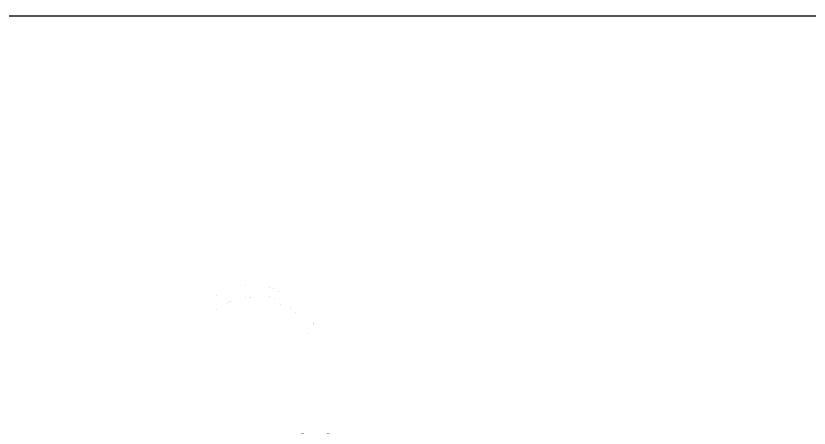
# Model space of a CAD drawing. Header units: millimetres. Extents: x -2171 to 1563, y -1758 to -1505.
# Drawn here: x 1363.55 to 1373.97, y -1596.82 to -1591.41 of the extents above; entities that cross this region are included whole.
import ezdxf

# ---------------------------------------------------------------- set-up
doc = ezdxf.new("R2010")
doc.units = ezdxf.units.MM
doc.layers.add('-S_TEXT', color=3, linetype='Continuous')
doc.layers.add('Tablet', color=7, linetype='Continuous', true_color=0x0180ff)

msp = doc.modelspace()

# ---------------------------------------------------------------- linework, layer by layer
at = {"layer": '-S_TEXT', "color": 3, "linetype": 'Continuous', "ltscale": 0.5}
msp.add_lwpolyline([(1382.1907, -1619.806), (1341.2407, -1619.806), (1341.2407, -1591.406), (1382.1907, -1591.406)], close=True, dxfattribs=at)
at = {"layer": 'Tablet', "color": 150}
msp.add_lwpolyline([(1343.7822, -1618.006, 0.000075, 0.000075, 0), (1373.7822, -1618.006, 0.000075, 0.000075, 0), (1373.7822, -1594.006, 0.000075, 0.000075, 0), (1343.7822, -1594.006, 0.000075, 0.000075, 0)], format="xyseb", close=True, dxfattribs=at)
at = {"layer": 'Tablet', "color": 7}
for points in [[(1365.9933, -1595.2358, 0.00006, 0.00006, 0), (1366.1162, -1595.1243, 0.00006, 0.00006, 0), (1366.2574, -1595.0372, 0.00006, 0.00006, 0), (1366.4122, -1594.9775, 0.00006, 0.00006, 0), (1366.5754, -1594.9472, 0.00006, 0.00006, 0), (1366.7413, -1594.9474, 0.00006, 0.00006, 0), (1366.9044, -1594.9781, 0.00006, 0.00006, 0), (1367.0591, -1595.0382, 0.00006, 0.00006, 0), (1367.2001, -1595.1257, 0.00006, 0.00006, 0), (1367.3227, -1595.2376, 0.00006, 0.00006, 0), (1367.4226, -1595.3701, 0.00006, 0.00006, 0), (1367.4965, -1595.5186, 0.00006, 0.00006, 0), (1367.5419, -1595.6782, 0.00006, 0.00006, 0), (1367.5572, -1595.8435, 0.00006, 0.00006, 0), (1367.5572, -1596.2902, 0.00006, 0.00006, 0)], [(1366.0966, -1595.3452, 0.00006, 0.00006, 0), (1366.1983, -1595.2503, 0.00006, 0.00006, 0), (1366.3158, -1595.1757, 0.00006, 0.00006, 0), (1366.445, -1595.1241, 0.00006, 0.00006, 0), (1366.5815, -1595.0973, 0.00006, 0.00006, 0), (1366.7206, -1595.0962, 0.00006, 0.00006, 0), (1366.8575, -1595.1207, 0.00006, 0.00006, 0), (1366.9876, -1595.1702, 0.00006, 0.00006, 0), (1367.1063, -1595.2428, 0.00006, 0.00006, 0), (1367.2095, -1595.3361, 0.00006, 0.00006, 0), (1367.2937, -1595.4468, 0.00006, 0.00006, 0), (1367.356, -1595.5712, 0.00006, 0.00006, 0), (1367.3943, -1595.705, 0.00006, 0.00006, 0), (1367.4072, -1595.8435, 0.00006, 0.00006, 0), (1367.4072, -1596.2902, 0.00006, 0.00006, 0)], [(1366.0972, -1595.2898, 0.00006, 0.00006, 0), (1366.2064, -1595.1978, 0.00006, 0.00006, 0), (1366.3305, -1595.1269, 0.00006, 0.00006, 0), (1366.4654, -1595.0797, 0.00006, 0.00006, 0), (1366.6065, -1595.0576, 0.00006, 0.00006, 0), (1366.7494, -1595.0614, 0.00006, 0.00006, 0), (1366.8891, -1595.0909, 0.00006, 0.00006, 0), (1367.0213, -1595.1452, 0.00006, 0.00006, 0), (1367.1415, -1595.2225, 0.00006, 0.00006, 0), (1367.2457, -1595.3202, 0.00006, 0.00006, 0), (1367.3306, -1595.4352, 0.00006, 0.00006, 0), (1367.3933, -1595.5636, 0.00006, 0.00006, 0), (1367.4317, -1595.7012, 0.00006, 0.00006, 0), (1367.4447, -1595.8435, 0.00006, 0.00006, 0), (1367.4447, -1596.2902, 0.00006, 0.00006, 0)], [(1366.0445, -1595.2972, 0.00006, 0.00006, 0), (1366.0358, -1595.2976, 0.00006, 0.00006, 0), (1366.0272, -1595.2965, 0.00006, 0.00006, 0), (1366.0189, -1595.2938, 0.00006, 0.00006, 0), (1366.0113, -1595.2896, 0.00006, 0.00006, 0), (1366.0046, -1595.284, 0.00006, 0.00006, 0), (1365.9991, -1595.2774, 0.00006, 0.00006, 0), (1365.9948, -1595.2698, 0.00006, 0.00006, 0), (1365.9921, -1595.2615, 0.00006, 0.00006, 0), (1365.9909, -1595.2529, 0.00006, 0.00006, 0), (1365.9913, -1595.2443, 0.00006, 0.00006, 0), (1365.9933, -1595.2358, 0.00006, 0.00006, 0)], [(1366.0892, -1595.3474, 0.00006, 0.00006, 0), (1366.0805, -1595.3469, 0.00006, 0.00006, 0), (1366.0721, -1595.3447, 0.00006, 0.00006, 0), (1366.0642, -1595.3411, 0.00006, 0.00006, 0), (1366.0571, -1595.3361, 0.00006, 0.00006, 0), (1366.051, -1595.3299, 0.00006, 0.00006, 0), (1366.0461, -1595.3227, 0.00006, 0.00006, 0), (1366.0427, -1595.3147, 0.00006, 0.00006, 0), (1366.0407, -1595.3062, 0.00006, 0.00006, 0), (1366.0403, -1595.2975, 0.00006, 0.00006, 0)], [(1366.0445, -1595.2972, 0.00006, 0.00006, 0), (1366.0535, -1595.2967, 0.00006, 0.00006, 0), (1366.0624, -1595.2979, 0.00006, 0.00006, 0), (1366.071, -1595.3006, 0.00006, 0.00006, 0), (1366.079, -1595.3049, 0.00006, 0.00006, 0), (1366.086, -1595.3105, 0.00006, 0.00006, 0), (1366.0919, -1595.3174, 0.00006, 0.00006, 0), (1366.0965, -1595.3252, 0.00006, 0.00006, 0), (1366.0995, -1595.3337, 0.00006, 0.00006, 0)], [(1367.2572, -1598.0527, 0.00006, 0.00006, 0), (1367.2572, -1597.0402, 0.00006, 0.00006, 0), (1367.3322, -1597.0402, 0.00006, 0.00006, 0), (1367.3322, -1596.8902, 0.00006, 0.00006, 0), (1367.2947, -1596.8902, 0.00006, 0.00006, 0), (1367.2947, -1596.7402, 0.00006, 0.00006, 0), (1367.4072, -1596.2902, 0.00006, 0.00006, 0), (1367.4822, -1596.2902, 0.00006, 0.00006, 0), (1367.5572, -1596.2902, 0.00006, 0.00006, 0), (1367.6697, -1596.7402, 0.00006, 0.00006, 0), (1367.6697, -1596.8902, 0.00006, 0.00006, 0), (1367.6322, -1596.8902, 0.00006, 0.00006, 0), (1367.6322, -1597.0402, 0.00006, 0.00006, 0), (1367.7072, -1597.0402, 0.00006, 0.00006, 0), (1367.7072, -1598.0527, 0.00006, 0.00006, 0)], [(1367.3322, -1596.7402, 0.00006, 0.00006, 0), (1367.4447, -1596.2902, 0.00006, 0.00006, 0)], [(1367.3322, -1596.8902, 0.00006, 0.00006, 0), (1367.3322, -1596.7402, 0.00006, 0.00006, 0)]]:
    msp.add_lwpolyline(points, format="xyseb", dxfattribs=at)

doc.saveas('drawing.dxf')
